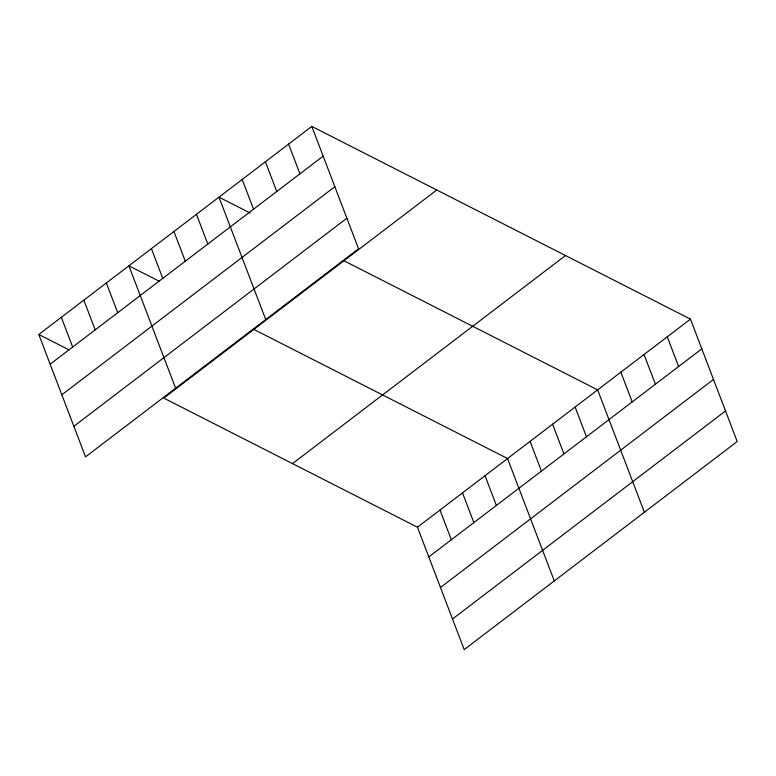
<?xml version="1.0" encoding="UTF-8"?>
<svg xmlns="http://www.w3.org/2000/svg" width="776" height="776" viewBox="0 0 776 776"><rect width="100%" height="100%" fill="white"/><g stroke="black" fill="none" stroke-linecap="round" stroke-linejoin="round"><path stroke-width="1.16" d="M311.806 126.401L358.551 248.795L85.535 456.87L38.8 334.475L311.806 126.401L690.465 319.13L737.2 441.525L464.193 649.599L417.449 527.205L163.755 398.078L436.762 190.004M50.149 364.206L323.165 156.131M61.828 394.79L334.834 186.715M73.865 426.296L346.872 218.221M292.494 463.602L565.51 255.527M417.449 527.205L690.465 319.13M428.808 556.935L701.814 348.851M440.487 587.51L713.493 379.435M452.515 619.015L725.521 410.94M250.221 213.051L218.987 197.153L265.722 319.547M343.943 260.746L597.636 389.872L644.381 512.267M159.09 281.184L128.894 265.819L175.628 388.213M253.849 329.412L507.543 458.538L554.287 580.933M38.8 334.475L68.996 349.85M667.253 336.813L678.612 366.544M644.051 354.496L655.4 384.227M620.848 372.189L632.197 401.92M575.113 407.041L586.472 436.772M552.59 424.2L563.948 453.931M530.066 441.369L541.425 471.1M485.019 475.707L496.378 505.438M462.496 492.867L473.855 522.597M439.973 510.036L451.331 539.766M288.604 144.094L299.953 173.824M265.402 161.777L276.751 191.507M242.19 179.46L253.548 209.19M196.464 214.312L207.813 244.042M173.94 231.481L185.289 261.211M151.417 248.65L162.766 278.38M106.37 282.978L117.719 312.709M83.847 300.147L95.196 329.878M61.323 317.316L72.672 347.047"/></g></svg>
